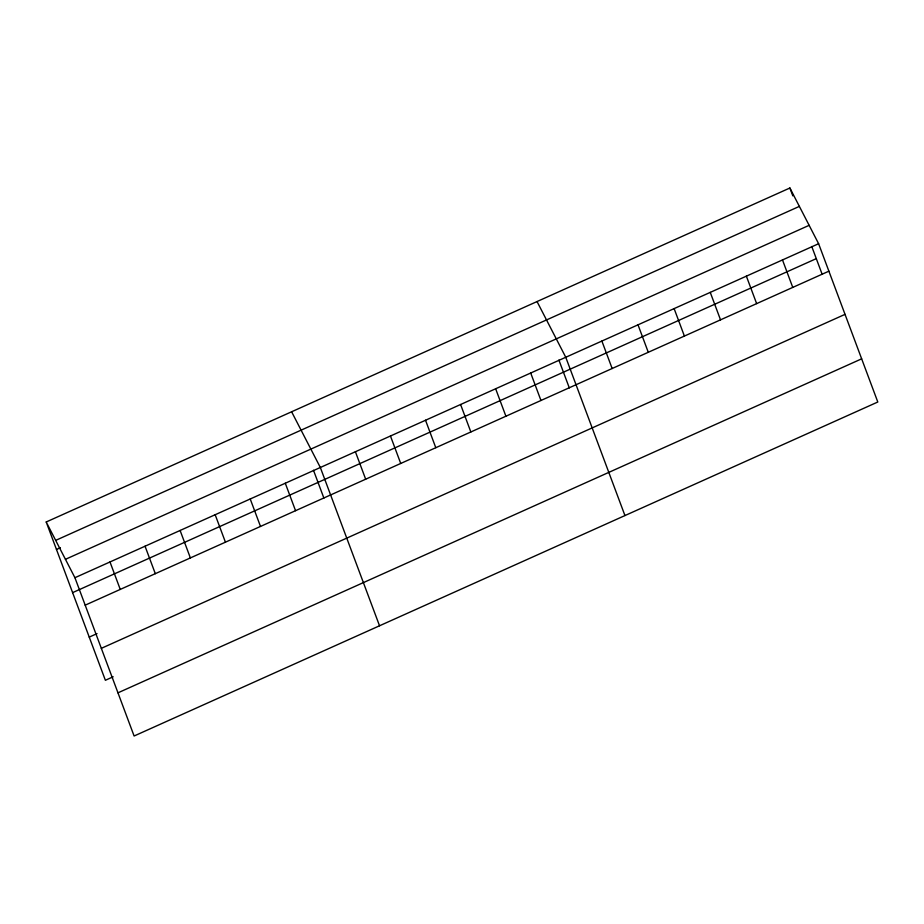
<?xml version="1.0" encoding="UTF-8"?>
<svg xmlns="http://www.w3.org/2000/svg" width="924" height="924" viewBox="0 0 924 924"><rect width="100%" height="100%" fill="white"/><g stroke="black" fill="none" stroke-linecap="round" stroke-linejoin="round"><path stroke-width="1.39" d="M46.2 521.991L789.893 187.999L818.618 243.717L877.8 402.009L134.107 736.001L74.925 577.708L46.2 521.991L105.382 680.283L113.178 676.784M55.683 540.378L799.364 206.387M56.468 549.457L60.36 547.713M65.442 559.32L809.135 225.329M74.925 577.708L818.618 243.717M72.615 592.63L816.296 258.639M85.193 605.162L828.886 271.182M89.247 637.11L97.032 633.61M101.34 648.336L845.033 314.356M117.972 692.827L861.653 358.835M537.04 301.559L565.765 357.265L624.947 515.557M291.614 411.781L320.339 467.486L379.533 625.779M789.893 187.999L792.827 195.853M811.757 246.5L822.175 274.336M782.489 259.933L792.757 287.399M746.373 276.161L756.641 303.626M710.256 292.377L720.524 319.843M674.127 308.604L684.395 336.07M638.01 324.821L648.278 352.287M601.882 341.048L612.15 368.514M558.904 360.06L569.311 387.895M530.699 373.019L540.967 400.485M495.645 388.761L505.913 416.227M460.579 404.504L470.847 431.97M425.525 420.247L435.793 447.713M390.459 436.001L400.727 463.455M355.405 451.744L365.673 479.209M313.49 470.27L323.897 498.117M285.285 483.229L295.553 510.695M250.219 498.972L260.499 526.437M215.165 514.726L225.433 542.192M180.111 530.468L190.379 557.934M145.045 546.211L155.313 573.677M109.991 561.954L120.259 589.42"/></g></svg>
